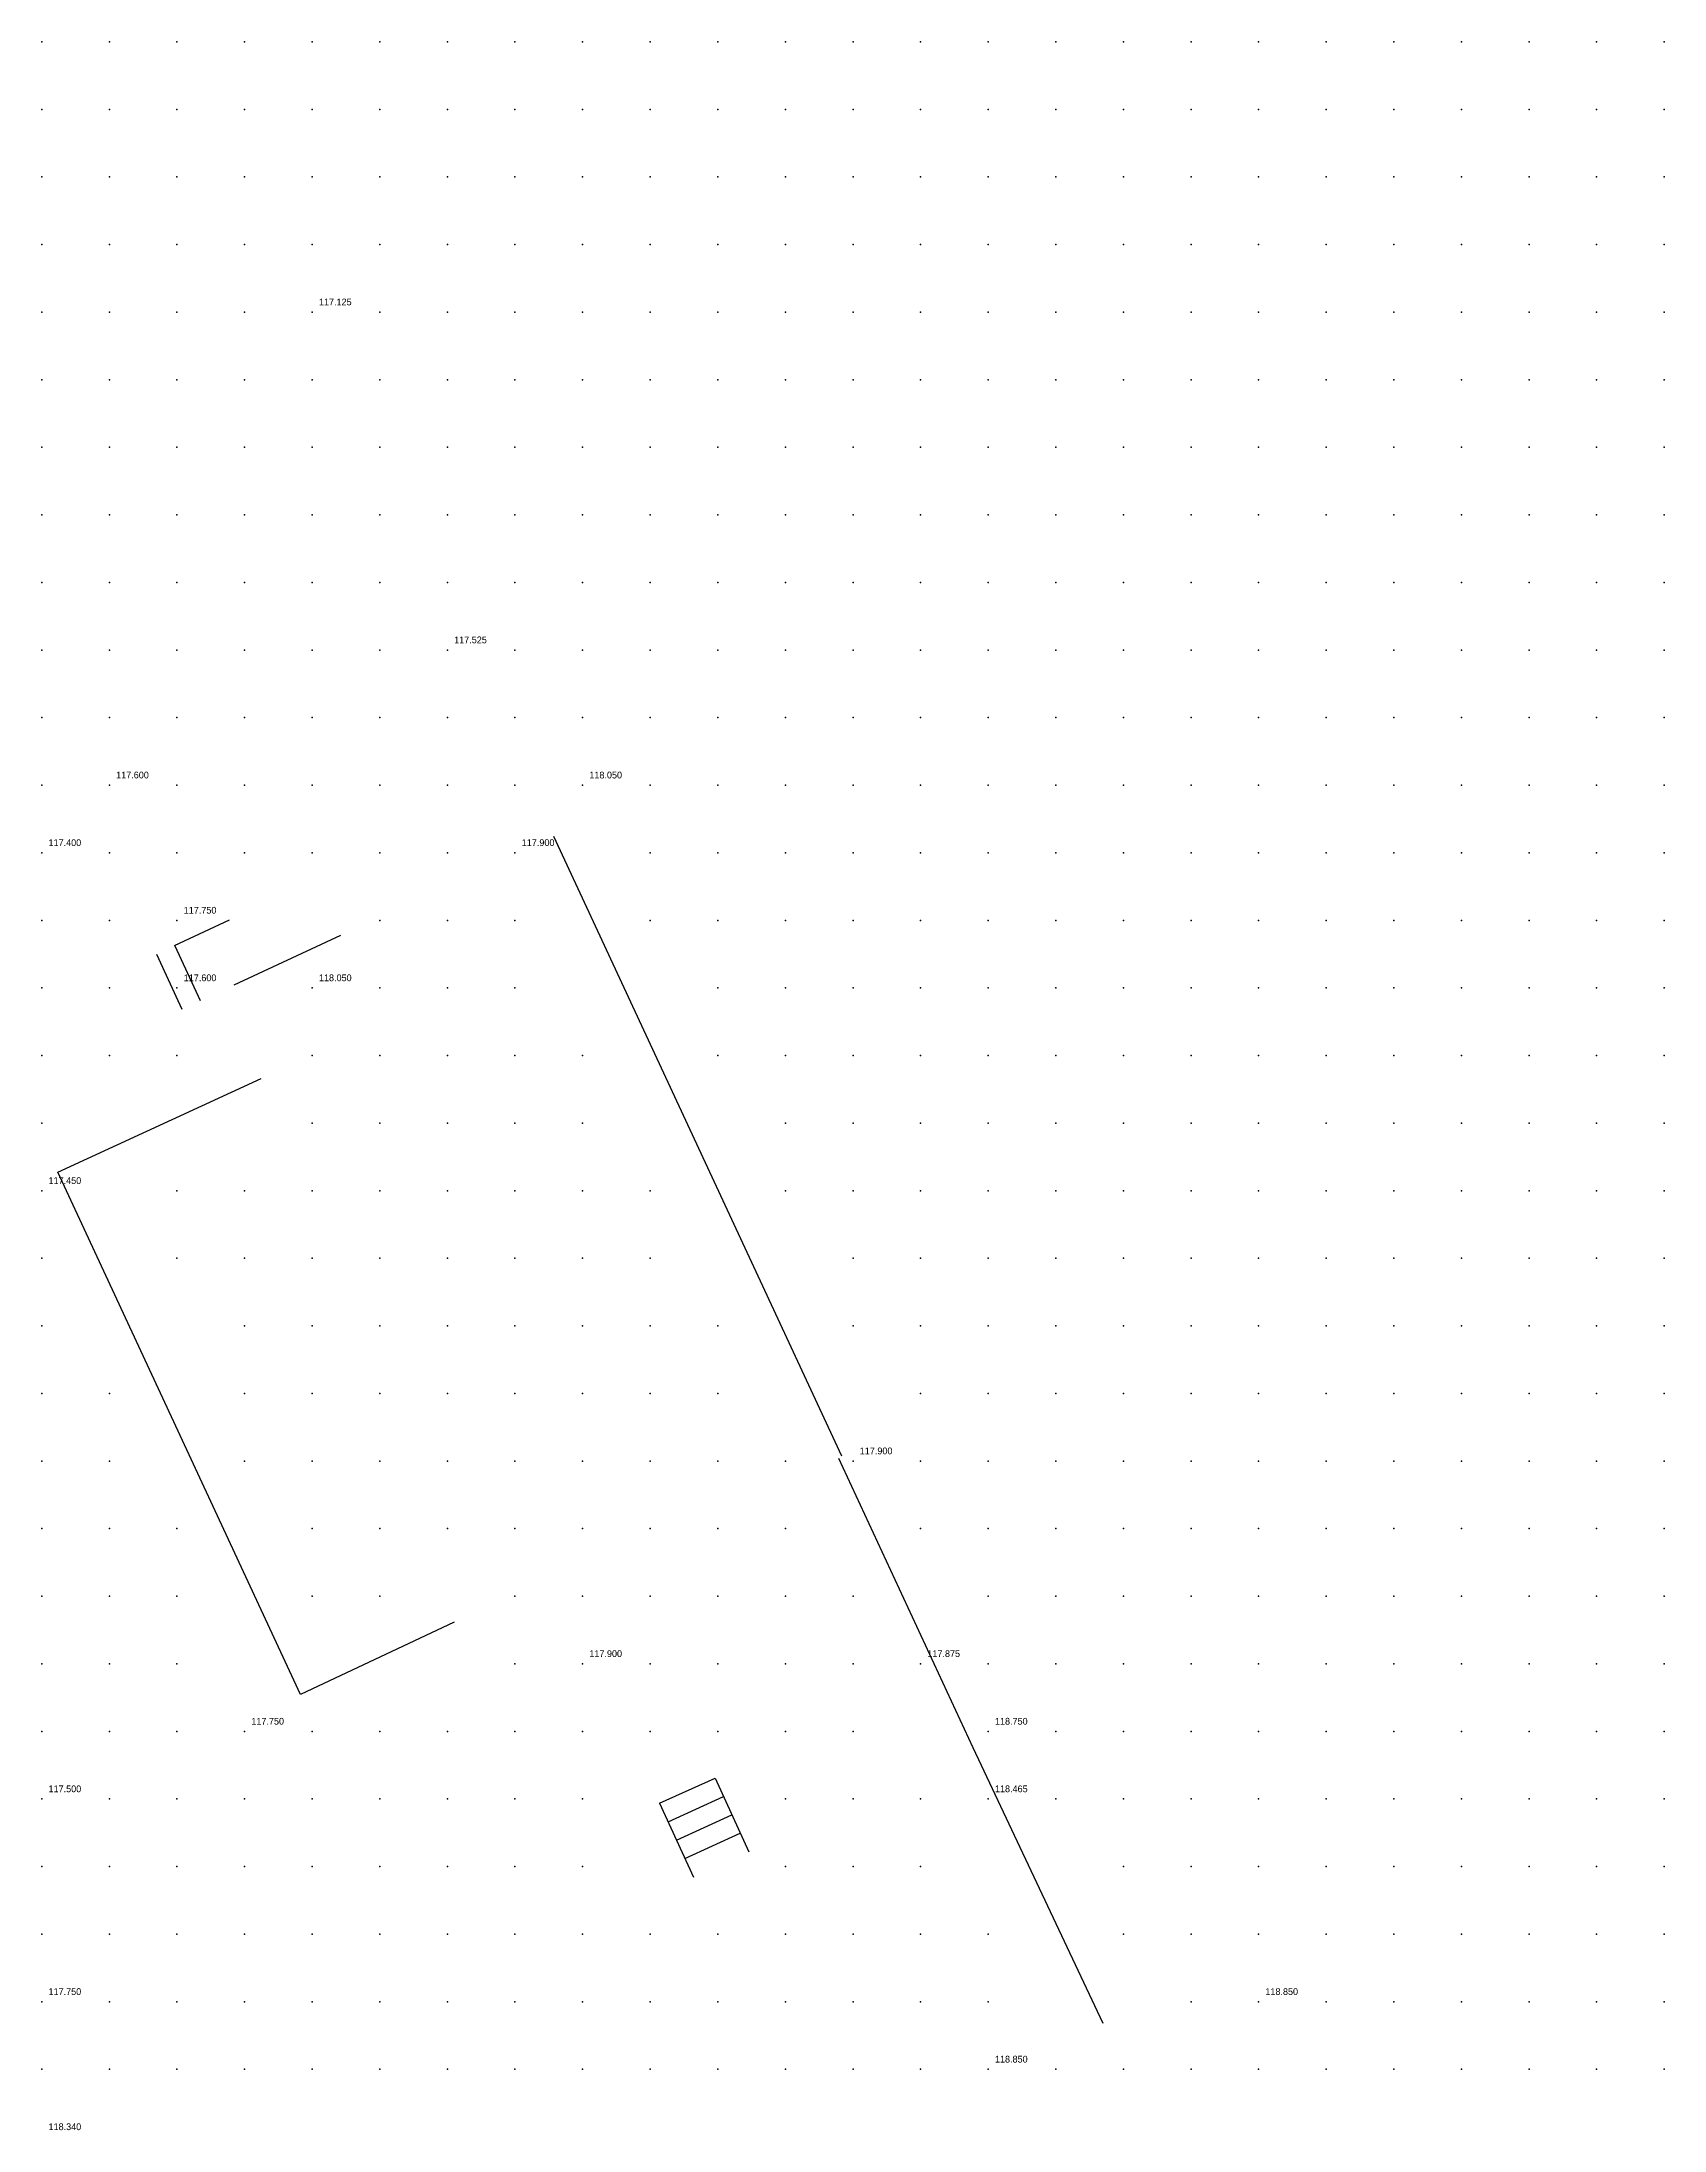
# Model space of a CAD drawing. Header units: metres. Extents: x 287878 to 288137, y 62805 to 63074.
# Drawn here: x 288086 to 288110, y 62979.1 to 63010 of the extents above; entities that cross this region are included whole.
import ezdxf

# ---------------------------------------------------------------- set-up
doc = ezdxf.new("R2010")
doc.units = ezdxf.units.M
for name, color, linetype in [('BARRIERS', 1, 'Continuous'), ('SURVEY_INTERP', 8, 'Continuous'), ('SURVEY_REAL', 3, 'Continuous')]:
    doc.layers.add(name, color=color, linetype=linetype)

msp = doc.modelspace()

# ---------------------------------------------------------------- linework, layer by layer
at = {"layer": 'BARRIERS'}
for p, q in [((288097.836, 62989.07), (288093.575, 62998.243)), ((288087.964, 62996.629), (288088.779, 62997.008)), ((288087.968, 62996.625), (288088.345, 62995.814)), ((288088.846, 62996.047), (288090.423, 62996.779)), ((288087.696, 62996.499), (288088.073, 62995.688)), ((288086.238, 62993.275), (288089.244, 62994.659)), ((288089.828, 62985.546), (288086.238, 62993.275)), ((288097.784, 62989.045), (288099.774, 62984.762)), ((288092.101, 62986.616), (288089.828, 62985.546)), ((288099.774, 62984.762), (288101.697, 62980.681)), ((288095.14, 62983.936), (288095.959, 62984.31)), ((288095.959, 62984.31), (288096.457, 62983.219)), ((288095.14, 62983.936), (288095.639, 62982.845)), ((288095.265, 62983.663), (288096.084, 62984.037)), ((288095.39, 62983.391), (288096.208, 62983.764)), ((288095.514, 62983.118), (288096.333, 62983.492))]:
    msp.add_line(p, q, dxfattribs=at)
at = {"layer": 'SURVEY_INTERP'}
for p in [(288086, 63010, 117.224), (288087, 63010, 117.14), (288088, 63010, 117.221), (288089, 63010, 117.344), (288090, 63010, 117.426), (288091, 63010, 117.481), (288092, 63010, 117.525), (288093, 63010, 117.565), (288094, 63010, 117.6), (288095, 63010, 117.63), (288096, 63010, 117.656), (288097, 63010, 117.678), (288098, 63010, 117.698), (288099, 63010, 117.715), (288100, 63010, 117.73), (288101, 63010, 117.744), (288102, 63010, 117.756), (288103, 63010, 117.766), (288104, 63010, 117.776), (288105, 63010, 117.785), (288106, 63010, 117.792), (288107, 63010, 117.799), (288108, 63010, 117.806), (288109, 63010, 117.811), (288110, 63010, 117.816), (288086, 63009, 117.352), (288087, 63009, 117.323), (288088, 63009, 117.346), (288089, 63009, 117.39), (288090, 63009, 117.427), (288091, 63009, 117.466), (288092, 63009, 117.512), (288093, 63009, 117.557), (288094, 63009, 117.598), (288095, 63009, 117.632), (288096, 63009, 117.66), (288097, 63009, 117.684), (288098, 63009, 117.704), (288099, 63009, 117.721), (288100, 63009, 117.737), (288101, 63009, 117.75), (288102, 63009, 117.762), (288103, 63009, 117.773), (288104, 63009, 117.782), (288105, 63009, 117.791), (288106, 63009, 117.798), (288107, 63009, 117.805), (288108, 63009, 117.811), (288109, 63009, 117.817), (288110, 63009, 117.821), (288086, 63008, 117.43), (288087, 63008, 117.414), (288088, 63008, 117.403), (288089, 63008, 117.387), (288090, 63008, 117.381), (288091, 63008, 117.419), (288092, 63008, 117.484), (288093, 63008, 117.546), (288094, 63008, 117.596), (288095, 63008, 117.635), (288096, 63008, 117.665), (288097, 63008, 117.69), (288098, 63008, 117.711), (288099, 63008, 117.729), (288100, 63008, 117.744), (288101, 63008, 117.757), (288102, 63008, 117.769), (288103, 63008, 117.779), (288104, 63008, 117.789), (288105, 63008, 117.797), (288106, 63008, 117.805), (288107, 63008, 117.811), (288108, 63008, 117.817), (288109, 63008, 117.822), (288110, 63008, 117.827), (288086, 63007, 117.469), (288087, 63007, 117.451), (288088, 63007, 117.407), (288089, 63007, 117.317), (288090, 63007, 117.248), (288091, 63007, 117.325), (288092, 63007, 117.447), (288093, 63007, 117.538), (288094, 63007, 117.598), (288095, 63007, 117.641), (288096, 63007, 117.673), (288097, 63007, 117.699), (288098, 63007, 117.72), (288099, 63007, 117.737), (288100, 63007, 117.752), (288101, 63007, 117.765), (288102, 63007, 117.776), (288103, 63007, 117.787), (288104, 63007, 117.796), (288105, 63007, 117.804), (288106, 63007, 117.811), (288107, 63007, 117.818), (288108, 63007, 117.823), (288109, 63007, 117.829), (288110, 63007, 117.833), (288086, 63006, 117.488), (288087, 63006, 117.471), (288088, 63006, 117.409), (288089, 63006, 117.259), (288091, 63006, 117.261), (288092, 63006, 117.437), (288093, 63006, 117.544), (288094, 63006, 117.609), (288095, 63006, 117.653), (288096, 63006, 117.685), (288097, 63006, 117.71), (288098, 63006, 117.73), (288099, 63006, 117.746), (288100, 63006, 117.761), (288101, 63006, 117.773), (288102, 63006, 117.784), (288103, 63006, 117.794), (288104, 63006, 117.803), (288105, 63006, 117.811), (288106, 63006, 117.818), (288107, 63006, 117.825), (288108, 63006, 117.83), (288109, 63006, 117.835), (288110, 63006, 117.839), (288086, 63005, 117.492), (288087, 63005, 117.493), (288088, 63005, 117.451), (288089, 63005, 117.351), (288090, 63005, 117.273), (288091, 63005, 117.36), (288092, 63005, 117.488), (288093, 63005, 117.574), (288094, 63005, 117.631), (288095, 63005, 117.67), (288096, 63005, 117.7), (288097, 63005, 117.723), (288098, 63005, 117.742), (288099, 63005, 117.757), (288100, 63005, 117.771), (288101, 63005, 117.783), (288102, 63005, 117.793), (288103, 63005, 117.803), (288104, 63005, 117.811), (288105, 63005, 117.819), (288106, 63005, 117.826), (288107, 63005, 117.832), (288108, 63005, 117.837), (288109, 63005, 117.842), (288110, 63005, 117.846), (288086, 63004, 117.484), (288087, 63004, 117.517), (288088, 63004, 117.511), (288089, 63004, 117.481), (288090, 63004, 117.466), (288091, 63004, 117.502), (288092, 63004, 117.562), (288093, 63004, 117.615), (288094, 63004, 117.658), (288095, 63004, 117.692), (288096, 63004, 117.719), (288097, 63004, 117.739), (288098, 63004, 117.756), (288099, 63004, 117.77), (288100, 63004, 117.782), (288101, 63004, 117.793), (288102, 63004, 117.802), (288103, 63004, 117.811), (288104, 63004, 117.82), (288105, 63004, 117.827), (288106, 63004, 117.834), (288107, 63004, 117.839), (288108, 63004, 117.844), (288109, 63004, 117.849), (288110, 63004, 117.852), (288086, 63003, 117.487), (288087, 63003, 117.541), (288088, 63003, 117.558), (288089, 63003, 117.56), (288090, 63003, 117.566), (288091, 63003, 117.583), (288092, 63003, 117.607), (288093, 63003, 117.643), (288094, 63003, 117.684), (288095, 63003, 117.719), (288096, 63003, 117.742), (288097, 63003, 117.759), (288098, 63003, 117.772), (288099, 63003, 117.783), (288100, 63003, 117.793), (288101, 63003, 117.803), (288102, 63003, 117.812), (288103, 63003, 117.821), (288104, 63003, 117.828), (288105, 63003, 117.835), (288106, 63003, 117.842), (288107, 63003, 117.847), (288108, 63003, 117.852), (288109, 63003, 117.856), (288110, 63003, 117.86), (288086, 63002, 117.525), (288087, 63002, 117.568), (288088, 63002, 117.589), (288089, 63002, 117.602), (288090, 63002, 117.609), (288091, 63002, 117.6), (288092, 63002, 117.588), (288093, 63002, 117.641), (288094, 63002, 117.712), (288095, 63002, 117.753), (288096, 63002, 117.772), (288097, 63002, 117.782), (288098, 63002, 117.79), (288099, 63002, 117.797), (288100, 63002, 117.806), (288101, 63002, 117.814), (288102, 63002, 117.823), (288103, 63002, 117.83), (288104, 63002, 117.838), (288105, 63002, 117.844), (288106, 63002, 117.851), (288107, 63002, 117.856), (288108, 63002, 117.86), (288109, 63002, 117.864), (288110, 63002, 117.867), (288086, 63001, 117.566), (288087, 63001, 117.588), (288088, 63001, 117.606), (288089, 63001, 117.624), (288090, 63001, 117.632), (288091, 63001, 117.596), (288093, 63001, 117.643), (288094, 63001, 117.771), (288095, 63001, 117.81), (288096, 63001, 117.811), (288097, 63001, 117.808), (288098, 63001, 117.808), (288099, 63001, 117.812), (288100, 63001, 117.818), (288101, 63001, 117.826), (288102, 63001, 117.833), (288103, 63001, 117.841), (288104, 63001, 117.848), (288105, 63001, 117.854), (288106, 63001, 117.86), (288107, 63001, 117.865), (288108, 63001, 117.869), (288109, 63001, 117.873), (288110, 63001, 117.876), (288086, 63000, 117.576), (288087, 63000, 117.592), (288088, 63000, 117.609), (288089, 63000, 117.636), (288090, 63000, 117.659), (288091, 63000, 117.658), (288092, 63000, 117.657), (288093, 63000, 117.787), (288094, 63000, 117.915), (288095, 63000, 117.896), (288096, 63000, 117.854), (288097, 63000, 117.833), (288098, 63000, 117.826), (288099, 63000, 117.826), (288100, 63000, 117.831), (288101, 63000, 117.837), (288102, 63000, 117.844), (288103, 63000, 117.851), (288104, 63000, 117.858), (288105, 63000, 117.864), (288106, 63000, 117.87), (288107, 63000, 117.874), (288108, 63000, 117.878), (288109, 63000, 117.882), (288110, 63000, 117.884), (288086, 62999, 117.538), (288088, 62999, 117.603), (288089, 62999, 117.644), (288090, 62999, 117.688), (288091, 62999, 117.733), (288092, 62999, 117.805), (288093, 62999, 117.907), (288095, 62999, 117.955), (288096, 62999, 117.882), (288097, 62999, 117.851), (288098, 62999, 117.84), (288099, 62999, 117.839), (288100, 62999, 117.843), (288101, 62999, 117.849), (288102, 62999, 117.855), (288103, 62999, 117.862), (288104, 62999, 117.869), (288105, 62999, 117.875), (288106, 62999, 117.88), (288107, 62999, 117.885), (288108, 62999, 117.888), (288109, 62999, 117.891), (288110, 62999, 117.894), (288087, 62998, 117.539), (288088, 62998, 117.602), (288089, 62998, 117.654), (288090, 62998, 117.708), (288091, 62998, 117.771), (288092, 62998, 117.853), (288095, 62998, 117.92), (288096, 62998, 117.88), (288097, 62998, 117.858), (288098, 62998, 117.85), (288099, 62998, 117.85), (288100, 62998, 117.854), (288101, 62998, 117.86), (288102, 62998, 117.867), (288103, 62998, 117.874), (288104, 62998, 117.88), (288105, 62998, 117.886), (288106, 62998, 117.891), (288107, 62998, 117.896), (288108, 62998, 117.899), (288109, 62998, 117.902), (288110, 62998, 117.904), (288086, 62997, 117.509), (288087, 62997, 117.556), (288091, 62997, 117.777), (288092, 62997, 117.837), (288093, 62997, 117.875), (288095, 62997, 117.88), (288096, 62997, 117.868), (288097, 62997, 117.859), (288098, 62997, 117.857), (288099, 62997, 117.86), (288100, 62997, 117.865), (288101, 62997, 117.872), (288102, 62997, 117.879), (288103, 62997, 117.886), (288104, 62997, 117.893), (288105, 62997, 117.899), (288106, 62997, 117.904), (288107, 62997, 117.908), (288108, 62997, 117.911), (288109, 62997, 117.913), (288110, 62997, 117.914), (288086, 62996, 117.531), (288087, 62996, 117.594), (288091, 62996, 117.774), (288092, 62996, 117.814), (288093, 62996, 117.842), (288096, 62996, 117.86), (288097, 62996, 117.861), (288098, 62996, 117.864), (288099, 62996, 117.87), (288100, 62996, 117.877), (288101, 62996, 117.885), (288102, 62996, 117.893), (288103, 62996, 117.9), (288104, 62996, 117.906), (288105, 62996, 117.912), (288106, 62996, 117.917), (288107, 62996, 117.921), (288108, 62996, 117.923), (288109, 62996, 117.925), (288110, 62996, 117.926), (288086, 62995, 117.579), (288087, 62995, 117.631), (288088, 62995, 117.672), (288090, 62995, 117.744), (288091, 62995, 117.776), (288092, 62995, 117.805), (288093, 62995, 117.827), (288094, 62995, 117.842), (288096, 62995, 117.859), (288097, 62995, 117.866), (288098, 62995, 117.873), (288099, 62995, 117.882), (288100, 62995, 117.89), (288101, 62995, 117.899), (288102, 62995, 117.907), (288103, 62995, 117.915), (288104, 62995, 117.921), (288105, 62995, 117.927), (288106, 62995, 117.932), (288107, 62995, 117.935), (288108, 62995, 117.937), (288109, 62995, 117.939), (288110, 62995, 117.939), (288086, 62994, 117.646), (288090, 62994, 117.759), (288091, 62994, 117.784), (288092, 62994, 117.807), (288093, 62994, 117.826), (288094, 62994, 117.841), (288097, 62994, 117.875), (288098, 62994, 117.885), (288099, 62994, 117.895), (288100, 62994, 117.905), (288101, 62994, 117.914), (288102, 62994, 117.923), (288103, 62994, 117.931), (288104, 62994, 117.938), (288105, 62994, 117.943), (288106, 62994, 117.948), (288107, 62994, 117.951), (288108, 62994, 117.953), (288109, 62994, 117.953), (288110, 62994, 117.953), (288088, 62993, 117.731), (288089, 62993, 117.753), (288090, 62993, 117.775), (288091, 62993, 117.796), (288092, 62993, 117.815), (288093, 62993, 117.833), (288094, 62993, 117.848), (288095, 62993, 117.862), (288097, 62993, 117.887), (288098, 62993, 117.899), (288099, 62993, 117.91), (288100, 62993, 117.921), (288101, 62993, 117.932), (288102, 62993, 117.941), (288103, 62993, 117.949), (288104, 62993, 117.956), (288105, 62993, 117.962), (288106, 62993, 117.966), (288107, 62993, 117.968), (288108, 62993, 117.97), (288109, 62993, 117.969), (288110, 62993, 117.968), (288086, 62992, 117.725), (288088, 62992, 117.753), (288089, 62992, 117.771), (288090, 62992, 117.79), (288091, 62992, 117.809), (288092, 62992, 117.827), (288093, 62992, 117.844), (288094, 62992, 117.86), (288095, 62992, 117.874), (288098, 62992, 117.915), (288099, 62992, 117.928), (288100, 62992, 117.94), (288101, 62992, 117.951), (288102, 62992, 117.962), (288103, 62992, 117.97), (288104, 62992, 117.978), (288105, 62992, 117.983), (288106, 62992, 117.987), (288107, 62992, 117.988), (288108, 62992, 117.989), (288109, 62992, 117.987), (288110, 62992, 117.985), (288086, 62991, 117.739), (288089, 62991, 117.785), (288090, 62991, 117.803), (288091, 62991, 117.822), (288092, 62991, 117.84), (288093, 62991, 117.857), (288094, 62991, 117.873), (288095, 62991, 117.888), (288096, 62991, 117.903), (288098, 62991, 117.933), (288099, 62991, 117.947), (288100, 62991, 117.961), (288101, 62991, 117.974), (288102, 62991, 117.985), (288103, 62991, 117.995), (288104, 62991, 118.002), (288105, 62991, 118.007), (288106, 62991, 118.01), (288107, 62991, 118.011), (288108, 62991, 118.01), (288109, 62991, 118.008), (288110, 62991, 118.004), (288086, 62990, 117.736), (288087, 62990, 117.753), (288089, 62990, 117.793), (288090, 62990, 117.813), (288091, 62990, 117.833), (288092, 62990, 117.852), (288093, 62990, 117.87), (288094, 62990, 117.887), (288095, 62990, 117.903), (288096, 62990, 117.919), (288099, 62990, 117.969), (288100, 62990, 117.985), (288101, 62990, 118), (288102, 62990, 118.012), (288103, 62990, 118.023), (288104, 62990, 118.03), (288105, 62990, 118.035), (288106, 62990, 118.037), (288107, 62990, 118.037), (288108, 62990, 118.035), (288109, 62990, 118.03), (288110, 62990, 118.025), (288086, 62989, 117.71), (288087, 62989, 117.741), (288089, 62989, 117.796), (288090, 62989, 117.819), (288091, 62989, 117.841), (288092, 62989, 117.863), (288093, 62989, 117.882), (288094, 62989, 117.899), (288095, 62989, 117.916), (288096, 62989, 117.934), (288097, 62989, 117.953), (288099, 62989, 117.994), (288100, 62989, 118.013), (288101, 62989, 118.03), (288102, 62989, 118.045), (288103, 62989, 118.056), (288104, 62989, 118.064), (288105, 62989, 118.068), (288106, 62989, 118.069), (288107, 62989, 118.067), (288108, 62989, 118.062), (288109, 62989, 118.056), (288110, 62989, 118.048), (288086, 62988, 117.657), (288087, 62988, 117.721), (288088, 62988, 117.764), (288090, 62988, 117.82), (288091, 62988, 117.847), (288092, 62988, 117.872), (288093, 62988, 117.893), (288094, 62988, 117.908), (288095, 62988, 117.924), (288096, 62988, 117.946), (288097, 62988, 117.971), (288099, 62988, 118.022), (288100, 62988, 118.046), (288101, 62988, 118.066), (288102, 62988, 118.083), (288103, 62988, 118.096), (288104, 62988, 118.104), (288105, 62988, 118.108), (288106, 62988, 118.107), (288107, 62988, 118.102), (288108, 62988, 118.094), (288109, 62988, 118.085), (288110, 62988, 118.074), (288086, 62987, 117.615), (288087, 62987, 117.707), (288088, 62987, 117.757), (288090, 62987, 117.815), (288091, 62987, 117.848), (288093, 62987, 117.9), (288094, 62987, 117.908), (288095, 62987, 117.923), (288096, 62987, 117.954), (288097, 62987, 117.989), (288098, 62987, 118.024), (288100, 62987, 118.085), (288101, 62987, 118.11), (288102, 62987, 118.13), (288103, 62987, 118.145), (288104, 62987, 118.154), (288105, 62987, 118.156), (288106, 62987, 118.152), (288107, 62987, 118.143), (288108, 62987, 118.131), (288109, 62987, 118.117), (288110, 62987, 118.102), (288086, 62986, 117.647), (288087, 62986, 117.706), (288088, 62986, 117.752), (288093, 62986, 117.904), (288095, 62986, 117.92), (288096, 62986, 117.966), (288097, 62986, 118.013), (288098, 62986, 118.058), (288100, 62986, 118.134), (288101, 62986, 118.164), (288102, 62986, 118.189), (288103, 62986, 118.207), (288104, 62986, 118.217), (288105, 62986, 118.216), (288106, 62986, 118.207), (288107, 62986, 118.191), (288108, 62986, 118.173), (288109, 62986, 118.153), (288110, 62986, 118.133), (288086, 62985, 117.611), (288087, 62985, 117.677), (288088, 62985, 117.748), (288090, 62985, 117.785), (288091, 62985, 117.845), (288092, 62985, 117.89), (288093, 62985, 117.913), (288094, 62985, 117.918), (288095, 62985, 117.943), (288096, 62985, 117.993), (288097, 62985, 118.049), (288098, 62985, 118.103), (288101, 62985, 118.232), (288102, 62985, 118.262), (288103, 62985, 118.286), (288104, 62985, 118.297), (288105, 62985, 118.292), (288106, 62985, 118.274), (288107, 62985, 118.248), (288108, 62985, 118.22), (288109, 62985, 118.193), (288110, 62985, 118.167), (288087, 62984, 117.636), (288088, 62984, 117.748), (288089, 62984, 117.775), (288090, 62984, 117.809), (288091, 62984, 117.861), (288092, 62984, 117.904), (288093, 62984, 117.934), (288094, 62984, 117.956), (288097, 62984, 118.099), (288098, 62984, 118.163), (288099, 62984, 118.223), (288101, 62984, 118.315), (288102, 62984, 118.353), (288103, 62984, 118.387), (288104, 62984, 118.404), (288105, 62984, 118.391), (288106, 62984, 118.355), (288107, 62984, 118.313), (288108, 62984, 118.273), (288109, 62984, 118.236), (288110, 62984, 118.203), (288086, 62983, 117.648), (288087, 62983, 117.709), (288088, 62983, 117.78), (288089, 62983, 117.818), (288090, 62983, 117.851), (288091, 62983, 117.89), (288092, 62983, 117.928), (288093, 62983, 117.962), (288094, 62983, 117.996), (288097, 62983, 118.163), (288098, 62983, 118.241), (288099, 62983, 118.318), (288102, 62983, 118.457), (288103, 62983, 118.515), (288104, 62983, 118.549), (288105, 62983, 118.518), (288106, 62983, 118.45), (288107, 62983, 118.383), (288108, 62983, 118.327), (288109, 62983, 118.28), (288110, 62983, 118.24), (288086, 62982, 117.776), (288087, 62982, 117.797), (288088, 62982, 117.833), (288089, 62982, 117.863), (288090, 62982, 117.892), (288091, 62982, 117.923), (288092, 62982, 117.957), (288093, 62982, 117.994), (288094, 62982, 118.034), (288095, 62982, 118.084), (288096, 62982, 118.149), (288097, 62982, 118.233), (288098, 62982, 118.338), (288099, 62982, 118.448), (288100, 62982, 118.517), (288102, 62982, 118.558), (288103, 62982, 118.658), (288104, 62982, 118.734), (288105, 62982, 118.663), (288106, 62982, 118.543), (288107, 62982, 118.45), (288108, 62982, 118.381), (288109, 62982, 118.325), (288110, 62982, 118.277), (288087, 62981, 117.839), (288088, 62981, 117.891), (288089, 62981, 117.911), (288090, 62981, 117.931), (288091, 62981, 117.957), (288092, 62981, 117.989), (288093, 62981, 118.026), (288094, 62981, 118.071), (288095, 62981, 118.127), (288096, 62981, 118.2), (288097, 62981, 118.299), (288098, 62981, 118.439), (288099, 62981, 118.612), (288100, 62981, 118.714), (288103, 62981, 118.739), (288105, 62981, 118.744), (288106, 62981, 118.6), (288107, 62981, 118.504), (288108, 62981, 118.431), (288109, 62981, 118.369), (288110, 62981, 118.315), (288086, 62980, 118.014), (288087, 62980, 117.996), (288088, 62980, 117.969), (288089, 62980, 117.961), (288090, 62980, 117.97), (288091, 62980, 117.99), (288092, 62980, 118.02), (288093, 62980, 118.058), (288094, 62980, 118.106), (288095, 62980, 118.165), (288096, 62980, 118.241), (288097, 62980, 118.345), (288098, 62980, 118.498), (288099, 62980, 118.71), (288101, 62980, 118.732), (288102, 62980, 118.64), (288103, 62980, 118.689), (288104, 62980, 118.75), (288105, 62980, 118.7), (288106, 62980, 118.623), (288107, 62980, 118.556), (288108, 62980, 118.485), (288109, 62980, 118.415), (288110, 62980, 118.352)]:
    msp.add_point(p, dxfattribs=at)
at = {"layer": 'SURVEY_REAL'}
for p in [(288090, 63006, 117.125), (288092, 63001, 117.525), (288087, 62999, 117.6), (288094, 62999, 118.05), (288086, 62998, 117.4), (288093, 62998, 117.9), (288088, 62997, 117.75), (288088, 62996, 117.6), (288090, 62996, 118.05), (288086, 62993, 117.45), (288098, 62989, 117.9), (288094, 62986, 117.9), (288099, 62986, 117.875), (288089, 62985, 117.75), (288100, 62985, 118.75), (288086, 62984, 117.5), (288100, 62984, 118.465), (288086, 62981, 117.75), (288104, 62981, 118.85), (288100, 62980, 118.85)]:
    msp.add_point(p, dxfattribs=at)

# ---------------------------------------------------------------- texts
for s, p in [('117.125', (288090.1, 63006.1, 117.125)), ('117.525', (288092.1, 63001.1, 117.525)), ('117.600', (288087.1, 62999.1, 117.6)), ('118.050', (288094.1, 62999.1, 118.05)), ('117.400', (288086.1, 62998.1, 117.4)), ('117.900', (288093.1, 62998.1, 117.9)), ('117.750', (288088.1, 62997.1, 117.75)), ('117.600', (288088.1, 62996.1, 117.6)), ('118.050', (288090.1, 62996.1, 118.05)), ('117.450', (288086.1, 62993.1, 117.45)), ('117.900', (288098.1, 62989.1, 117.9)), ('117.900', (288094.1, 62986.1, 117.9)), ('117.875', (288099.1, 62986.1, 117.875)), ('117.750', (288089.1, 62985.1, 117.75)), ('118.750', (288100.1, 62985.1, 118.75)), ('117.500', (288086.1, 62984.1, 117.5)), ('118.465', (288100.1, 62984.1, 118.465)), ('117.750', (288086.1, 62981.1, 117.75)), ('118.850', (288104.1, 62981.1, 118.85)), ('118.850', (288100.1, 62980.1, 118.85)), ('118.340', (288086.1, 62979.1, 118.34))]:
    msp.add_text(s, height=0.1, dxfattribs=at).set_placement(p)

doc.saveas('drawing.dxf')
